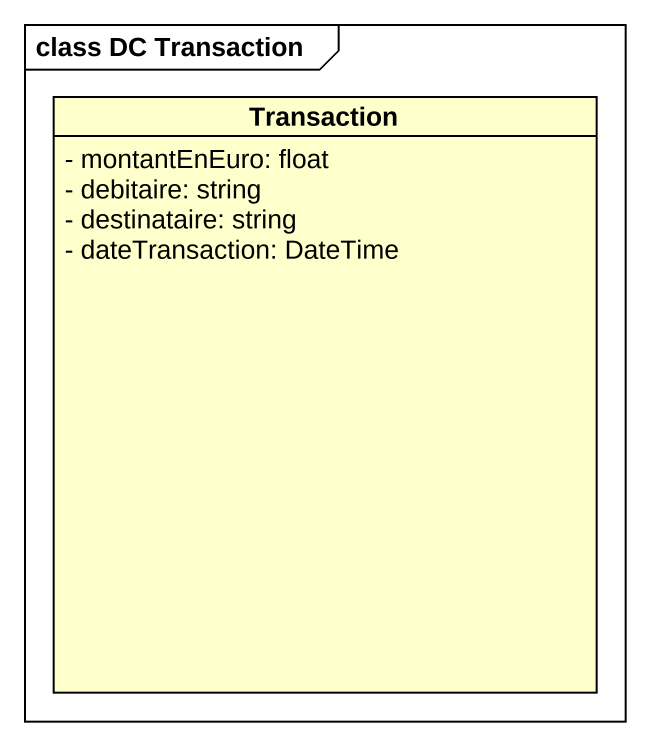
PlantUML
@startuml
mainframe class DC Transaction
hide circle
hide empty members
skinparam classAttributeIconSize 0
class Transaction {
  - montantEnEuro: float
  - debitaire: string
  - destinataire: string
  - dateTransaction: DateTime
}
@enduml
